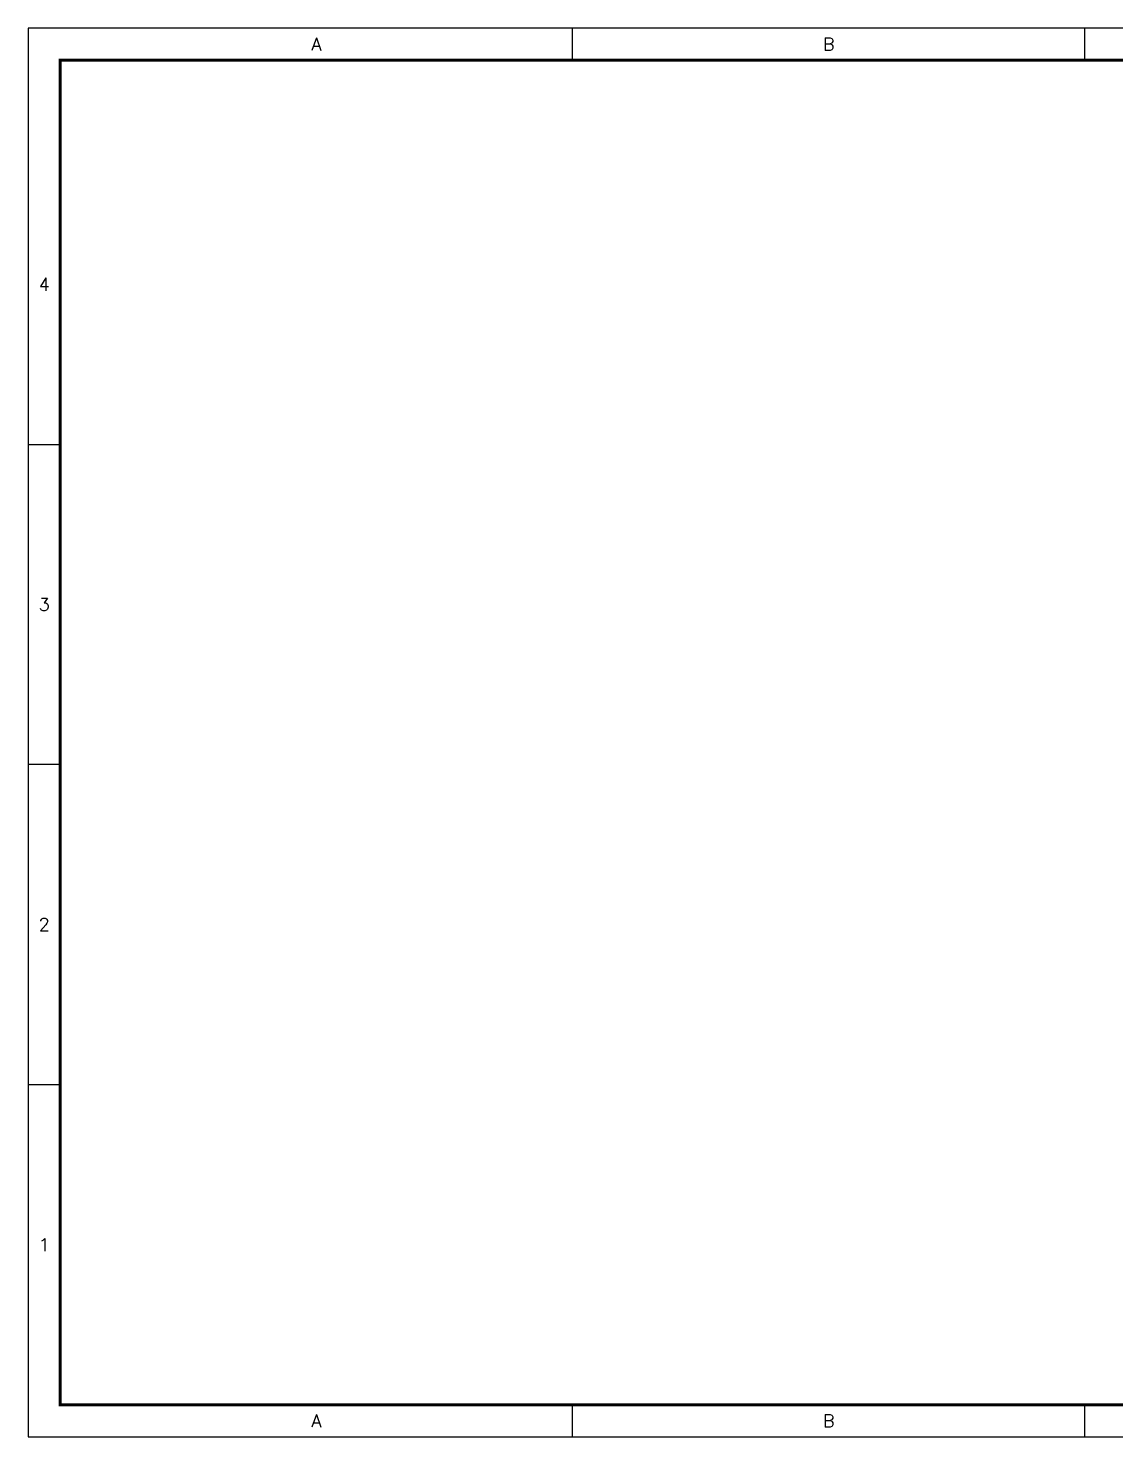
# Paper-space layout 'Layout1' of a CAD drawing. Extents: x 0 to 17, y 0 to 11.
# Drawn here: x 0 to 8.5, y 0 to 11 of the extents above; entities that cross this region are included whole.
import ezdxf
from ezdxf.enums import TextEntityAlignment as Align

# ---------------------------------------------------------------- set-up
doc = ezdxf.new("R2010")
doc.units = 0
doc.header["$LTSCALE"] = 0.375
doc.header["$MEASUREMENT"] = 0
for name, pattern in [('BORDER2', [0.875, 0.25, -0.125, 0.25, -0.125, 0, -0.125]), ('DASHDOT2', [0.5, 0.25, -0.125, 0, -0.125]), ('DASHED2', [0.375, 0.25, -0.125]), ('DIVIDE2', [0.625, 0.25, -0.125, 0, -0.125, 0, -0.125]), ('HIDDEN', [0.375, 0.25, -0.125]), ('HIDDEN2', [0.1875, 0.125, -0.0625])]:
    doc.linetypes.add(name, pattern=pattern)
for name, color, linetype in [('01 Body', 3, 'Continuous'), ('02 Door', 1, 'Continuous'), ('03 Sub Panel', 7, 'Continuous'), ('04 Dimension', 8, 'Continuous'), ('05 BOM', 151, 'Continuous'), ('06 Text', 7, 'Continuous'), ('07 Notes', 3, 'Continuous'), ('08 Legend', 231, 'Continuous'), ('09 120VAC Wires', 7, 'Continuous'), ('09 Wires', 7, 'Continuous'), ('10 Symbols', 7, 'Continuous'), ('11 Pinout', 71, 'Continuous'), ('12 Field', 4, 'DASHDOT2'), ('13 Hidden', 4, 'HIDDEN'), ('14 Phantom', 5, 'DIVIDE2'), ('15 Future', 6, 'HIDDEN2'), ('16 ControlNet', 3, 'Continuous'), ('17 Data Highway', 191, 'BORDER2'), ('18 DeviceNet', 30, 'DASHED2'), ('19 EtherNet', 4, 'HIDDEN2'), ('20 Remote IO', 5, 'FENCELINE1'), ('21 Rov Rev', 1, 'Continuous'), ('22 24VAC Wires', 1, 'Continuous'), ('23 24VDC Wires', 5, 'Continuous'), ('24 400VAC Wires', 7, 'Continuous'), ('25 230VAC Wires', 1, 'Continuous'), ('26 Border', 7, 'Continuous')]:
    doc.layers.add(name, color=color, linetype=linetype)
doc.layers.add('27 Spacing', color=3, linetype='HIDDEN2', plot=False)
doc.layers.add('ViewPort', color=11, linetype='Continuous', plot=False)
doc.styles.add('ROMAND', font='romand')
doc.styles.add('ROMANS', font='romans.shx', dxfattribs={"width": 0.85})
doc.styles.get("Standard").update_dxf_attribs({"font": 'arial.ttf', "width": 0.85})
doc.linetypes.add('FENCELINE1', pattern='A,0.25,-0.1,[133,ltypeshp.shx,S=0.1,R=0,X=-0.1,Y=0],-0.1,1', length=1.45)

# ---------------------------------------------------------------- blocks, each defined once
blk = doc.blocks.new('B Size RBT Corrected')
at = {"layer": '26 Border'}
for p, q in [((17, 11), (0, 11)), ((0, 11), (0, 0)), ((4.25, 10.75), (4.25, 11)), ((8.25, 10.75), (8.25, 11)), ((0.25, 10.75), (16.25, 10.75)), ((0, 7.75), (0.25, 7.75)), ((0.25, 5.25), (0, 5.25)), ((0, 2.75), (0.25, 2.75)), ((16.25, 0.25), (0.25, 0.25)), ((4.25, 0), (4.25, 0.25)), ((8.25, 0), (8.25, 0.25)), ((0, 0), (17, 0))]:
    blk.add_line(p, q, dxfattribs=at)
at = {"layer": '26 Border', "const_width": 0.025}
blk.add_lwpolyline([(0.25, 10.75), (16.75, 10.75), (16.75, 0.25), (0.25, 0.25)], close=True, dxfattribs=at)
at = {"layer": '01 Body', "ltscale": 0.5}
blk.add_text('.', height=0.0625, dxfattribs=at).set_placement((0.25, 0.25), align=Align.BOTTOM_CENTER)
at = {"layer": '02 Door', "ltscale": 0.5}
blk.add_text('.', height=0.0625, dxfattribs=at).set_placement((0.25, 0.25), align=Align.BOTTOM_CENTER)
at = {"layer": '03 Sub Panel', "ltscale": 0.5}
blk.add_text('.', height=0.0625, dxfattribs=at).set_placement((0.25, 0.25), align=Align.BOTTOM_CENTER)
at = {"layer": '04 Dimension', "ltscale": 0.5}
blk.add_text('.', height=0.0625, dxfattribs=at).set_placement((0.25, 0.25), align=Align.BOTTOM_CENTER)
at = {"layer": '05 BOM', "ltscale": 0.5}
blk.add_text('.', height=0.0625, dxfattribs=at).set_placement((0.25, 0.25), align=Align.BOTTOM_CENTER)
at = {"layer": '06 Text', "style": 'ROMANS'}
for s, p in [('A', (2.25, 10.875)), ('B', (6.25, 10.875)), ('4', (0.125, 9)), ('3', (0.125, 6.5)), ('2', (0.125, 4)), ('1', (0.125, 1.5)), ('A', (2.25, 0.125)), ('B', (6.25, 0.125))]:
    blk.add_text(s, height=0.1, dxfattribs=at).set_placement(p, align=Align.MIDDLE_CENTER)
at = {"layer": '06 Text', "color": 7}
blk.add_text('.', height=0.0625, dxfattribs=at).set_placement((0.25, 0.25), align=Align.BOTTOM_CENTER)
at = {"layer": '06 Text', "ltscale": 0.5}
blk.add_text('.', height=0.0625, dxfattribs=at).set_placement((0.25, 0.25), align=Align.BOTTOM_CENTER)
at = {"layer": '06 Text', "style": 'ROMANS'}
for tag, height, width, p in [('POS_6_REV', 0.0536, 0.9, (14.98, 3.415)), ('POS_6_DATE', 0.0464, 0.65, (15.148, 3.451)), ('POS_6_REV_BY', 0.0536, 0.85, (16.369, 3.413)), ('POS_6_APV_BY', 0.0536, 0.85, (16.598, 3.413)), ('POS_6_YEAR', 0.0464, 0.78125, (15.136, 3.376)), ('POS_5_REV', 0.0536, 0.9, (14.98, 3.222)), ('POS_5_YEAR', 0.0464, 0.78125, (15.136, 3.183)), ('POS_5_DATE', 0.0464, 0.65, (15.148, 3.258)), ('POS_5_REV_BY', 0.0536, 0.85, (16.369, 3.22)), ('POS_5_APV_BY', 0.0536, 0.85, (16.598, 3.22)), ('POS_4_DATE', 0.0464, 0.65, (15.148, 3.065)), ('POS_4_REV', 0.0536, 0.9, (14.98, 3.029)), ('POS_4_YEAR', 0.0464, 0.78125, (15.136, 2.991)), ('POS_4_REV_BY', 0.0536, 0.85, (16.369, 3.027)), ('POS_4_APV_BY', 0.0536, 0.85, (16.598, 3.027)), ('POS_3_REV', 0.0536, 0.9, (14.98, 2.836)), ('POS_3_DATE', 0.0464, 0.65, (15.148, 2.872)), ('POS_3_REV_BY', 0.0536, 0.85, (16.369, 2.834)), ('POS_3_APV_BY', 0.0536, 0.85, (16.598, 2.834)), ('POS_3_YEAR', 0.0464, 0.78125, (15.136, 2.798)), ('POS_2_REV', 0.0536, 0.9, (14.98, 2.643)), ('POS_2_DATE', 0.0464, 0.65, (15.148, 2.679)), ('POS_2_REV_BY', 0.0536, 0.85, (16.369, 2.641)), ('POS_2_APV_BY', 0.0536, 0.85, (16.598, 2.641)), ('POS_2_YEAR', 0.0464, 0.78125, (15.136, 2.605)), ('POS_1_REV', 0.0536, 0.9, (14.98, 2.45)), ('POS_1_YEAR', 0.0464, 0.78125, (15.136, 2.412)), ('POS_1_DATE', 0.0464, 0.65, (15.148, 2.486)), ('POS_1_REV_BY', 0.0536, 0.85, (16.369, 2.449)), ('POS_1_APV_BY', 0.0536, 0.85, (16.598, 2.449)), ('TITLE_LINE_1', 0.053, 0.85, (15.808, 1.378)), ('TITLE_LINE_2', 0.053, 0.85, (15.808, 1.286)), ('TITLE_LINE_3', 0.053, 0.85, (15.808, 1.194)), ('TITLE_LINE_4', 0.053, 0.85, (15.808, 1.102)), ('CUSTOMER_NAME', 0.0536, 0.85, (15.808, 0.947)), ('PLANT_LOCATION', 0.0536, 0.85, (15.808, 0.786)), ('DATE', 0.0536, 0.85, (15.109, 0.621)), ('BY', 0.0536, 0.85, (15.93, 0.621)), ('CHECKED', 0.0536, 0.85, (16.247, 0.621)), ('APPROVED', 0.0536, 0.85, (16.606, 0.621))]:
    blk.add_attdef(tag, text='', height=height, dxfattribs=dict(at, width=width)).set_placement(p, align=Align.MIDDLE_CENTER)
at = {"layer": '06 Text', "style": 'ROMANS', "width": 0.8}
for tag, p in [('POS_6_CHANGES_LINE_1', (15.276, 3.454)), ('POS_6_CHANGES_LINE_2', (15.276, 3.371)), ('POS_5_CHANGES_LINE_1', (15.276, 3.261)), ('POS_5_CHANGES_LINE_2', (15.276, 3.178)), ('POS_4_CHANGES_LINE_1', (15.276, 3.068)), ('POS_4_CHANGES_LINE_2', (15.276, 2.985)), ('POS_3_CHANGES_LINE_1', (15.276, 2.875)), ('POS_3_CHANGES_LINE_2', (15.276, 2.792)), ('POS_2_CHANGES_LINE_1', (15.276, 2.682)), ('POS_2_CHANGES_LINE_2', (15.276, 2.599)), ('POS_1_CHANGES_LINE_1', (15.276, 2.489)), ('POS_1_CHANGES_LINE_2', (15.276, 2.406))]:
    blk.add_attdef(tag, text='', height=0.0536, dxfattribs=at).set_placement(p, align=Align.MIDDLE_LEFT)
at = {"layer": '06 Text'}
for tag, height, style, width, p, p2 in [('SCALE', 0.0536, 'ROMANS', 1.503218, (15.372, 0.593), (15.741, 0.593)), ('PROJECT_NUMBER', 0.115, 'ROMAND', 1.596906, (14.908, 0.361), (16.497, 0.361)), ('DRAWING_REVISION', 0.115, 'ROMAND', 0.067701, (16.609, 0.361), (16.72, 0.361))]:
    blk.add_attdef(tag, text='', height=height, dxfattribs=dict(at, style=style, width=width)).set_placement(p, p2, align=Align.FIT)
at = {"layer": '07 Notes', "ltscale": 0.5}
blk.add_text('.', height=0.0625, dxfattribs=at).set_placement((0.25, 0.25), align=Align.BOTTOM_CENTER)
at = {"layer": '08 Legend', "ltscale": 0.5}
blk.add_text('.', height=0.0625, dxfattribs=at).set_placement((0.25, 0.25), align=Align.BOTTOM_CENTER)
at = {"layer": '09 120VAC Wires', "ltscale": 0.5}
blk.add_text('.', height=0.0625, dxfattribs=at).set_placement((0.25, 0.25), align=Align.BOTTOM_CENTER)
at = {"layer": '09 Wires', "ltscale": 0.5}
blk.add_text('.', height=0.0625, dxfattribs=at).set_placement((0.25, 0.25), align=Align.BOTTOM_CENTER)
at = {"layer": '10 Symbols', "ltscale": 0.5}
blk.add_text('.', height=0.0625, dxfattribs=at).set_placement((0.25, 0.25), align=Align.BOTTOM_CENTER)
at = {"layer": '11 Pinout', "ltscale": 0.5}
blk.add_text('.', height=0.0625, dxfattribs=at).set_placement((0.25, 0.25), align=Align.BOTTOM_CENTER)
at = {"layer": '12 Field', "ltscale": 0.5}
blk.add_text('.', height=0.0625, dxfattribs=at).set_placement((0.25, 0.25), align=Align.BOTTOM_CENTER)
at = {"layer": '13 Hidden', "ltscale": 0.5}
blk.add_text('.', height=0.0625, dxfattribs=at).set_placement((0.25, 0.25), align=Align.BOTTOM_CENTER)
at = {"layer": '14 Phantom', "ltscale": 0.5}
blk.add_text('.', height=0.0625, dxfattribs=at).set_placement((0.25, 0.25), align=Align.BOTTOM_CENTER)
at = {"layer": '15 Future', "ltscale": 0.5}
blk.add_text('.', height=0.0625, dxfattribs=at).set_placement((0.25, 0.25), align=Align.BOTTOM_CENTER)
at = {"layer": '16 ControlNet', "ltscale": 0.5}
blk.add_text('.', height=0.0625, dxfattribs=at).set_placement((0.25, 0.25), align=Align.BOTTOM_CENTER)
at = {"layer": '17 Data Highway', "ltscale": 0.5}
blk.add_text('.', height=0.0625, dxfattribs=at).set_placement((0.25, 0.25), align=Align.BOTTOM_CENTER)
at = {"layer": '18 DeviceNet', "ltscale": 0.5}
blk.add_text('.', height=0.0625, dxfattribs=at).set_placement((0.25, 0.25), align=Align.BOTTOM_CENTER)
at = {"layer": '19 EtherNet', "ltscale": 0.5}
blk.add_text('.', height=0.0625, dxfattribs=at).set_placement((0.25, 0.25), align=Align.BOTTOM_CENTER)
blk.add_text('.', height=0.0625, dxfattribs=at).set_placement((0.25, 0.25), align=Align.BOTTOM_CENTER)
at = {"layer": '20 Remote IO', "ltscale": 0.5}
blk.add_text('.', height=0.0625, dxfattribs=at).set_placement((0.25, 0.25), align=Align.BOTTOM_CENTER)
blk.add_text('.', height=0.0625, dxfattribs=at).set_placement((0.25, 0.25), align=Align.BOTTOM_CENTER)
at = {"layer": '21 Rov Rev', "ltscale": 0.5}
blk.add_text('.', height=0.0625, dxfattribs=at).set_placement((0.25, 0.25), align=Align.BOTTOM_CENTER)
at = {"layer": '22 24VAC Wires', "ltscale": 0.5}
blk.add_text('.', height=0.0625, dxfattribs=at).set_placement((0.25, 0.25), align=Align.BOTTOM_CENTER)
at = {"layer": '23 24VDC Wires', "ltscale": 0.5}
blk.add_text('.', height=0.0625, dxfattribs=at).set_placement((0.25, 0.25), align=Align.BOTTOM_CENTER)
at = {"layer": '24 400VAC Wires', "ltscale": 0.5}
blk.add_text('.', height=0.0625, dxfattribs=at).set_placement((0.25, 0.25), align=Align.BOTTOM_CENTER)
at = {"layer": '25 230VAC Wires', "ltscale": 0.5}
blk.add_text('.', height=0.0625, dxfattribs=at).set_placement((0.25, 0.25), align=Align.BOTTOM_CENTER)
at = {"layer": '26 Border', "ltscale": 0.5}
blk.add_text('.', height=0.0625, dxfattribs=at).set_placement((0.25, 0.25), align=Align.BOTTOM_CENTER)
at = {"layer": '27 Spacing', "ltscale": 0.5}
blk.add_text('.', height=0.0625, dxfattribs=at).set_placement((0.25, 0.25), align=Align.BOTTOM_CENTER)
at = {"layer": 'ViewPort', "ltscale": 0.5}
blk.add_text('.', height=0.0625, dxfattribs=at).set_placement((0.25, 0.25), align=Align.BOTTOM_CENTER)

psp = doc.layouts.get("Layout1")

# ---------------------------------------------------------------- block references
psp.add_blockref('B Size RBT Corrected', (0, 0))

doc.saveas('drawing.dxf')
